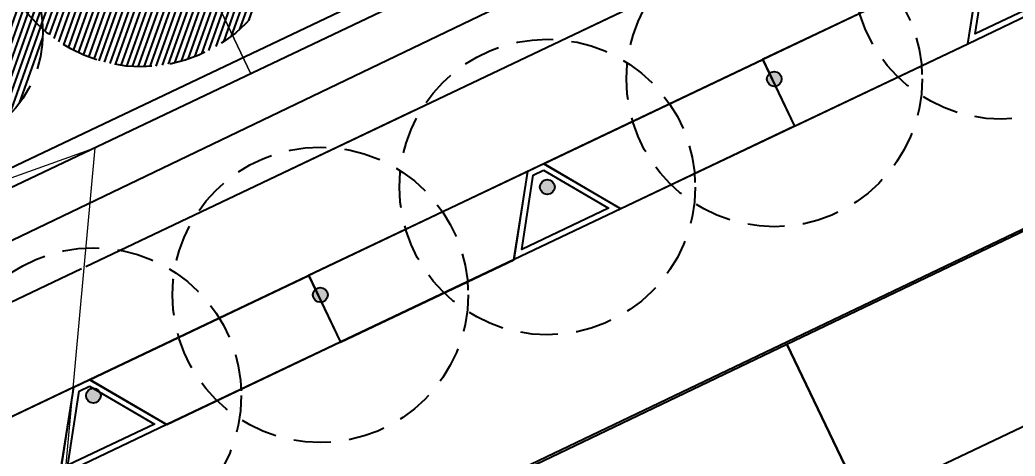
# Model space of a CAD drawing. Header units: metres. Extents: x -686 to 1359326, y 0 to 5497342.
# Drawn here: x 679985.18 to 680018.83, y 2748665.38 to 2748680.14 of the extents above; entities that cross this region are included whole.
import ezdxf
from ezdxf import colors
from ezdxf.entities.mleader import LeaderData, LeaderLine
from ezdxf.enums import TextEntityAlignment as Align
from ezdxf.math import Vec2, Vec3

# ---------------------------------------------------------------- set-up
doc = ezdxf.new("R2010")
doc.units = ezdxf.units.M
doc.header["$LTSCALE"] = 5
doc.linetypes.add('XREF_MON_EIT SUPPORT$0$LIM ACERAS$0$PHANTOM2', pattern=[1.25, 0.625, -0.125, 0.125, -0.125, 0.125, -0.125])
doc.linetypes.add('XREF_MON_SFT_SIDEWALK VEGETATION$0$HIDDEN', pattern=[0.375, 0.25, -0.125])
doc.layers.add('00-VIEWORT A1-250', color=7, linetype='Continuous', plot=False)
for name, color, linetype in [('00_XREF_MON_EIT SUPPORT', 7, 'Continuous'), ('00_XREF_MON_GENERAL LAYOUT', 7, 'Continuous'), ('00_XREF_MON_SHRUBS', 7, 'Continuous'), ('00_XREF_MON_TREES', 250, 'Continuous'), ('00_XREF_MON_URBAN CONTEXT', 7, 'Continuous'), ('XREF_MON_EIT SUPPORT$0$02-L-Material Change', 253, 'Continuous'), ('XREF_MON_EIT SUPPORT$0$02-L-Painted line', 254, 'Continuous'), ('XREF_MON_EIT SUPPORT$0$02-L-Parking', 252, 'Continuous'), ('XREF_MON_EIT SUPPORT$0$L-Eje directivo', 21, 'XREF_MON_EIT SUPPORT$0$LIM ACERAS$0$PHANTOM2'), ('XREF_MON_EIT SUPPORT$0$L-Límite Acera', 9, 'Continuous'), ('XREF_MON_EIT SUPPORT$0$L-Límite Parcela', 5, 'Continuous'), ('XREF_MON_GENERAL_LAYOUT$0$02-L-Plan Change', 8, 'Continuous'), ('XREF_MON_SFT_SIDEWALK VEGETATION$0$SL_TREE_CANOPY', 251, 'XREF_MON_SFT_SIDEWALK VEGETATION$0$HIDDEN'), ('XREF_MON_SFT_SIDEWALK VEGETATION$0$SL_TREE_HATCH_ACACIA_NILOTICA', 252, 'Continuous'), ('XREF_MON_SFT_SIDEWALK VEGETATION$0$SL_TREE_HATCH_ZIZIPHUS_SPINA', 252, 'Continuous'), ('XREF_MON_SFT_SIDEWALK VEGETATION$0$SL_TREE_LEGEND', 7, 'Continuous'), ('XREF_MON_SFT_SIDEWALK VEGETATION$0$SL_TREE_TRUNK', 251, 'Continuous'), ('XREF_MON_SFT_SIDEWALK VEGETATION$0$Trees_out_of_scope', 7, 'Continuous'), ('XREF_MON_URBAN CONTEXT$0$Parcel', 7, 'Continuous'), ('XREF_MON_URBAN CONTEXT$0$Streets', 7, 'Continuous'), ('XREF_MON_URBAN CONTEXT$0$XREF_MON_EIT SUPPORT', 7, 'Continuous')]:
    doc.layers.add(name, color=color, linetype=linetype)
doc.layers.add('XREF_MON_GENERAL_LAYOUT$0$02-L-Corbes de Nivell 0.50m', color=33, linetype='Continuous', lineweight=5)
doc.layers.add('XREF_MON_SFT_SHRUBS$0$00-Signage', color=7, linetype='Continuous', lineweight=0)
doc.layers.add('XREF_MON_SFT_SIDEWALK VEGETATION$0$SL_TREE_ACACIA_NILOTICA', color=7, linetype='Continuous', true_color=0x264d00)
doc.layers.add('XREF_MON_SFT_SIDEWALK VEGETATION$0$SL_TREE_ZIZIPHUS_SPINA', color=7, linetype='Continuous', true_color=0x9ec82d)
doc.layers.add('XREF_MON_SFT_TREES$0$00-GRID_PLANTATION', color=7, linetype='Continuous', lineweight=0, true_color=0xff9c7a)
doc.styles.add('XREF_MON_GENERAL_LAYOUT$0$Standard', font='arial.ttf')
doc.styles.add('XREF_MON_SFT_SHRUBS$0$TER-200', font='ARIALN.TTF', dxfattribs={"height": 1})
doc.styles.add('XREF_MON_SFT_SIDEWALK VEGETATION$0$TER-200', font='ARIALN.TTF', dxfattribs={"height": 1})
pattern_1 = [(45.00000000005231, (-3517286.112951742, -2971622.37730958), (-0.1325827270286417, 0.1325827270283996), [])]

# ---------------------------------------------------------------- blocks, each defined once
blk = doc.blocks.new('XREF_MON_GENERAL_LAYOUT')
at = {"layer": 'XREF_MON_GENERAL_LAYOUT$0$02-L-Corbes de Nivell 0.50m', "ltscale": 0.3}
for points in [[(680021.3309762111, 2748692.473655354), (679982.0757005402, 2748673.79412451), (679987.7156945987, 2748675.813529909)], [(679987.7156945987, 2748675.813529909), (679985.9873717312, 2748656.98057549)]]:
    blk.add_lwpolyline(points, dxfattribs=at)
at = {"layer": 'XREF_MON_GENERAL_LAYOUT$0$02-L-Plan Change'}
for p, q in [((680014.594185969, 2748689.267969521, -2.131492934417782e-09), (679946.0052827335, 2748656.629473297, 1.598355049041802e-05)), ((680014.8558522876, 2748688.728581885), (679946.2673788965, 2748656.089802642))]:
    blk.add_line(p, q, dxfattribs=at)
at = {"style": 'XREF_MON_GENERAL_LAYOUT$0$Standard'}
for tag, height, rotation, p in [('604,00', 1, 330.2642936667779, (679905.770310239, 2748776.557787406)), ('603,00', 1, 330.2642936667779, (679901.860927013, 2748753.477248972)), ('600,00', 1, 133.8259836638873, (679944.5968217494, 2748745.152639077)), ('602,00', 1, 330.2642936667779, (679883.3191980837, 2748738.726865312)), ('601,00', 1, 117.8905743169221, (679920.9720408977, 2748732.870057053)), ('601,00', 1, 330.2642936667779, (679864.7774691544, 2748723.976481652)), ('600,00', 1, 40.88332108062335, (679777.4053656742, 2748705.443575754, 1.169999999973397)), ('602,00', 1, 330.2642936667779, (679941.2749349186, 2748705.483031567)), ('601,00', 1, 40.88332108062335, (679701.7983696235, 2748703.888586182, 1.169999999973397)), ('598,00', 0.9999999999999999, 62.09100844466732, (679810.2666232066, 2748702.618736548)), ('600,00', 1, 330.2642936667779, (679877.7814736818, 2748691.131234986)), ('600,00', 0.9999999999999999, 19.55108886768879, (679920.4438211058, 2748685.495504646)), ('601,00', 1, 330.2642936667779, (679934.8129193163, 2748683.803636156)), ('599,00', 1, 330.2642936667779, (679854.5671008349, 2748679.061113989)), ('600,00', 1, 88.39282059591216, (679743.9134691327, 2748675.571576328)), ('599,00', 0.9999999999999998, 20.60862043003912, (679924.2598928241, 2748675.216416284)), ('601,00', 1, 88.39282059591216, (679728.0345944045, 2748671.317844195, -2)), ('602,00', 1, 88.39282059591216, (679711.8257639392, 2748665.966083916, -1)), ('603,00', 1, 88.39282059591216, (679695.6151318625, 2748660.611015213)), ('599,00', 1, 40.88332108062335, (679788.8072719976, 2748655.829159783, 1.169999999973397)), ('601,00', 1, 40.88332108062335, (679627.6123405045, 2748644.602575284, 1.169999999973397)), ('603,00', 0.9999999999999999, 41.70580600405471, (679702.4989019763, 2748628.484392532, 1.169999999925494)), ('600,00', 1, 40.88332108062335, (679645.924961585, 2748597.926138933, 1.169999999973397)), ('599,00', 1, 34.22767859632935, (679673.5743901337, 2748555.136007577, 5.33999999991769))]:
    blk.add_attdef(tag, text='', height=height, rotation=rotation, dxfattribs=at).set_placement(p, align=Align.MIDDLE)
at = {"ltscale": 0.3, "style": 'XREF_MON_GENERAL_LAYOUT$0$Standard'}
for tag, height, rotation, p in [('603,50', 1, 330.2642936667779, (679911.500620042, 2748760.570188188)), ('602,50', 1, 330.2642936667779, (679892.8646878856, 2748745.846442295)), ('600,50', 1, 133.8259836638873, (679933.0482653556, 2748738.729379551)), ('601,50', 1, 330.2642936667779, (679873.5807466183, 2748731.671495228)), ('601,50', 0.9999999999999999, 101.285674792814, (679909.5220062692, 2748726.945334854)), ('602,50', 1, 330.2642936667779, (679948.6248547818, 2748713.859774644)), ('600,50', 1, 39.60595393010205, (679743.242567131, 2748706.971262414)), ('600,50', 1, 330.2642936667779, (679880.2659989139, 2748702.726026631)), ('600,50', 0.9999999999999999, 17.35374479888441, (679917.6150982407, 2748690.553931213)), ('599,50', 1, 330.2642936667779, (679867.1974978975, 2748684.716235158)), ('599,50', 0.9999999999999999, 18.89438680505554, (679921.7103896159, 2748680.578430657)), ('599,50', 1, 39.60595393010205, (679778.9914550197, 2748677.241243556)), ('600,50', 1, 88.39282059591216, (679735.9248694875, 2748673.586085743)), ('601,50', 1, 88.39282059591216, (679719.9062925801, 2748668.580993867)), ('602,50', 1, 88.39282059591216, (679703.4737899266, 2748663.451811911)), ('598,50', 1, 330.2642936667779, (679861.7651457089, 2748662.396830559)), ('601,50', 1, 39.60595393010205, (679610.5132742386, 2748662.061190253)), ('600,00', 0.9999999999999999, 41.70580600405471, (679752.30764285, 2748637.685423907)), ('601,00', 0.9999999999999999, 41.70580600405471, (679736.0440844187, 2748634.537594622)), ('599,00', 0.9999999999999999, 35.08346035422691, (679763.0433427037, 2748634.41500971, 1.169999999925494)), ('602,00', 0.9999999999999999, 41.70580600405471, (679720.1743132578, 2748633.095905716, 1.169999999925494)), ('600,00', 0.9999999999999999, 35.08346035422691, (679747.0628417195, 2748629.903108784, 1.169999999925494)), ('601,00', 0.9999999999999999, 35.08346035422691, (679731.2455695962, 2748625.23889635, 1.169999999925494)), ('600,50', 1, 39.60595393010205, (679636.919713499, 2748621.33866227)), ('602,00', 0.9999999999999999, 35.08346035422691, (679715.3997742002, 2748620.639385471, 1.169999999925494)), ('599,50', 1, 28.76039513677905, (679659.4816038228, 2748574.323313434))]:
    blk.add_attdef(tag, text='', height=height, rotation=rotation, dxfattribs=at).set_placement(p, align=Align.MIDDLE)
blk = doc.blocks.new('XREF_MON_EIT SUPPORT$0$parking cada 2')
at = {"layer": 'XREF_MON_EIT SUPPORT$0$02-L-Parking', "color": 254}
for points in [[(679765.5123065282, 2748757.786415329), (679768.1293789488, 2748756.263031906), (679760.716861614, 2748752.736295719), (679759.6467475942, 2748754.995692824), (679765.5122982124, 2748757.786420169)], [(679753.7813785765, 2748752.204571188), (679753.3126710895, 2748749.212903024), (679760.7249484209, 2748752.740143606), (679759.6467475944, 2748754.995692824), (679753.7813800658, 2748752.204580694)]]:
    blk.add_lwpolyline(points, dxfattribs=at)
blk = doc.blocks.new('XREF_MON_EIT SUPPORT$0$ALCORQUE 1')
at = {"layer": 'XREF_MON_EIT SUPPORT$0$02-L-Material Change', "color": 254, "ltscale": 7}
for points in [[(653000.384122468, 2717156.981504547), (652998.8698219986, 2717159.598161592), (653002.8592980041, 2717159.308198461), (653000.9825435927, 2717156.938010097)], [(653000.5042015815, 2717157.173304528), (652999.2321891873, 2717159.371296445), (653002.4679345, 2717159.136115975), (653000.8914607947, 2717157.14515775)]]:
    blk.add_lwpolyline(points, close=True, dxfattribs=at)
blk = doc.blocks.new('XREF_MON_EIT SUPPORT$0$ALCORQUE 2')
at = {"layer": 'XREF_MON_EIT SUPPORT$0$02-L-Material Change', "color": 254, "ltscale": 7}
for points in [[(653177.5542941114, 2717293.445126073), (653176.4188951496, 2717295.67242695), (653173.8187238327, 2717294.346951867), (653176.4764821143, 2717292.895695758)], [(653177.2852781244, 2717293.532478226), (653176.3315429963, 2717295.403410963), (653174.2471732731, 2717294.340873232), (653176.4796902298, 2717293.1218181)]]:
    blk.add_lwpolyline(points, close=True, dxfattribs=at)
blk = doc.blocks.new('XREF_MON_EIT SUPPORT')
at = {"layer": 'XREF_MON_EIT SUPPORT$0$L-Eje directivo', "color": 32, "ltscale": 10}
blk.add_line((680128.4989099756, 2748738.930631768), (679429.1983649284, 2748406.157711191), dxfattribs=at)
blk.add_lwpolyline([(679594.4944364354, 2748669.760845549), (679960.6510241738, 2748844.00181334), (680032.4099104856, 2748693.205203378), (679666.2523477412, 2748518.963495133), (679594.4934041499, 2748669.760354322)], dxfattribs=at)
at = {"layer": 'XREF_MON_EIT SUPPORT$0$L-Límite Acera', "color": 254}
for p, q in [((680017.22836868, 2748679.325179028), (680005.5030889894, 2748673.753592198)), ((680001.8915327454, 2748672.034098403), (679990.151341466, 2748666.446938859))]:
    blk.add_line(p, q, dxfattribs=at)
at = {"layer": 'XREF_MON_EIT SUPPORT$0$L-Límite Acera'}
blk.add_lwpolyline([(680047.8561885814, 2748696.679469883), (679844.5162649591, 2748599.91711084, 0.4422188984430337), (679839.6294810534, 2748586.902607119)], format="xyb", dxfattribs=at)
at = {"layer": 'XREF_MON_EIT SUPPORT$0$L-Límite Parcela', "ltscale": 10}
blk.add_lwpolyline([(679847.7921001116, 2748591.15735669), (680119.3403654696, 2748721.014393318)], dxfattribs=at)
at = {"layer": 'XREF_MON_EIT SUPPORT$0$02-L-Material Change', "color": 254, "xscale": -1, "rotation": 232.4592640808437}
blk.add_blockref('XREF_MON_EIT SUPPORT$0$ALCORQUE 2', (-1872576.041391488, 3886480.80374106), dxfattribs=at)
at = {"layer": 'XREF_MON_EIT SUPPORT$0$02-L-Material Change', "color": 254, "rotation": 209.6165938637219}
for p in [(-95111.79396159353, 5433549.352513584), (-95127.14570911694, 5433542.045860245)]:
    blk.add_blockref('XREF_MON_EIT SUPPORT$0$ALCORQUE 1', p, dxfattribs=at)
at = {"layer": 'XREF_MON_EIT SUPPORT$0$02-L-Painted line', "rotation": 180}
for p in [(1359771.015568217, 5497431.53667524), (1359755.663820694, 5497424.2300219), (1359740.312751349, 5497416.926278342)]:
    blk.add_blockref('XREF_MON_EIT SUPPORT$0$parking cada 2', p, dxfattribs=at)
blk = doc.blocks.new('XREF_MON_URBAN CONTEXT')
at = {"layer": 'XREF_MON_URBAN CONTEXT$0$Parcel'}
for points in [[(680042.1144489454, 2748650.756995703), (680024.0772625782, 2748642.116257835), (680011.1164111425, 2748669.172344039), (680029.1536635916, 2748677.812669633), (680042.1144489454, 2748650.756995703)], [(680024.0772625782, 2748642.116257835), (680006.0396861071, 2748633.475938736), (679993.079232172, 2748660.531745869), (680011.1164111425, 2748669.172344039), (680024.0772625782, 2748642.116257835)]]:
    blk.add_lwpolyline(points, close=True, dxfattribs=at)
at = {"layer": 'XREF_MON_URBAN CONTEXT$0$Streets'}
blk.add_lwpolyline([(679419.2885999996, 2748401.1395), (679493.3691999997, 2748436.7054), (679579.8354000003, 2748478.217900001), (679668.0080000005, 2748520.5495), (679752.8272000003, 2748561.2711), (679827.3162000002, 2748597.033199999), (680028.8271000003, 2748693.778200001), (680121.2297, 2748738.140499999), (680121.2629000004, 2748738.156300001)], dxfattribs=at)
at = {"layer": 'XREF_MON_URBAN CONTEXT$0$XREF_MON_EIT SUPPORT'}
blk.add_blockref('XREF_MON_EIT SUPPORT', (0, 0), dxfattribs=at)
blk = doc.blocks.new('XREF_MON_SFT_TREES')
at = {"layer": 'XREF_MON_SFT_TREES$0$00-GRID_PLANTATION'}
for points in [[(679988.6897161392, 2748687.347736511), (679997.7194955777, 2748691.644605522), (680002.0163645883, 2748682.614826083), (679992.9865851499, 2748678.317957073)], [(679979.6599367016, 2748683.050867499), (679988.68971614, 2748687.34773651), (679992.9865851507, 2748678.317957072), (679983.956805712, 2748674.02108806)]]:
    blk.add_lwpolyline(points, close=True, dxfattribs=at)
blk = doc.blocks.new('XREF_MON_SFT_SIDEWALK VEGETATION$0$Ziziphus_spina_christi')
at = {"layer": 'XREF_MON_SFT_SIDEWALK VEGETATION$0$SL_TREE_HATCH_ZIZIPHUS_SPINA'}
h = blk.add_hatch(dxfattribs=at)
h.set_pattern_fill('ANSI31', color=256, scale=1.500002325601151, angle=5.233920783816363e-11)
h.set_pattern_definition(pattern_1)
edge = h.paths.add_edge_path()
edge.add_arc((-6.661338147750939e-16, -8.881784197001252e-16), 5.000000000000001, 0, 360)
at = {"layer": 'XREF_MON_SFT_SIDEWALK VEGETATION$0$SL_TREE_TRUNK'}
h = blk.add_hatch(color=256, dxfattribs=at)
h.dxf.hatch_style = 1
edge = h.paths.add_edge_path()
edge.add_arc((0, 0), 0.2500003876001918, 0, 360)
at = {"layer": 'XREF_MON_SFT_SIDEWALK VEGETATION$0$SL_TREE_CANOPY', "linetype": 'XREF_MON_SFT_SIDEWALK VEGETATION$0$HIDDEN'}
blk.add_circle((0, 0), 5, dxfattribs=at)
at = {"layer": 'XREF_MON_SFT_SIDEWALK VEGETATION$0$SL_TREE_TRUNK'}
blk.add_circle((0, 0), 0.2500003876001918, dxfattribs=at)
at = {"layer": 'XREF_MON_SFT_SIDEWALK VEGETATION$0$SL_TREE_LEGEND', "insert": (-1.138389419630528, -0.8359255273324138), "char_height": 1, "attachment_point": 1, "style": 'XREF_MON_SFT_SIDEWALK VEGETATION$0$TER-200'}
blk.add_mtext_dynamic_manual_height_columns('ZIZ.B', width=38.77952334683659, gutter_width=12.5, heights=[0], dxfattribs=at)
blk = doc.blocks.new('XREF_MON_SFT_SIDEWALK VEGETATION$0$trees_outofboundaries')
at = {"layer": 'XREF_MON_SFT_SIDEWALK VEGETATION$0$SL_TREE_TRUNK'}
h = blk.add_hatch(color=256, dxfattribs=at)
h.dxf.hatch_style = 1
edge = h.paths.add_edge_path()
edge.add_arc((0, 0), 0.2500003876001918, 0, 360)
at = {"layer": 'XREF_MON_SFT_SIDEWALK VEGETATION$0$SL_TREE_CANOPY', "linetype": 'XREF_MON_SFT_SIDEWALK VEGETATION$0$HIDDEN'}
blk.add_circle((0, 0), 5, dxfattribs=at)
at = {"layer": 'XREF_MON_SFT_SIDEWALK VEGETATION$0$SL_TREE_TRUNK'}
blk.add_circle((0, 0), 0.2500003876001918, dxfattribs=at)
blk = doc.blocks.new('XREF_MON_SFT_SIDEWALK VEGETATION$0$Acacia_nilotica')
at = {"layer": 'XREF_MON_SFT_SIDEWALK VEGETATION$0$SL_TREE_HATCH_ACACIA_NILOTICA'}
h = blk.add_hatch(dxfattribs=at)
h.set_pattern_fill('ANSI31', color=256, scale=1.500002325601151, angle=5.233920783816363e-11)
h.set_pattern_definition(pattern_1)
edge = h.paths.add_edge_path()
edge.add_arc((-6.661338147750939e-16, -8.881784197001252e-16), 3.999999999999999, 0, 360)
at = {"layer": 'XREF_MON_SFT_SIDEWALK VEGETATION$0$SL_TREE_TRUNK'}
h = blk.add_hatch(color=256, dxfattribs=at)
h.dxf.hatch_style = 1
edge = h.paths.add_edge_path()
edge.add_arc((0, 0), 0.2500003876001918, 0, 360)
at = {"layer": 'XREF_MON_SFT_SIDEWALK VEGETATION$0$SL_TREE_CANOPY', "linetype": 'XREF_MON_SFT_SIDEWALK VEGETATION$0$HIDDEN'}
blk.add_circle((0, 0), 4, dxfattribs=at)
at = {"layer": 'XREF_MON_SFT_SIDEWALK VEGETATION$0$SL_TREE_TRUNK'}
blk.add_circle((0, 0), 0.2500003876001918, dxfattribs=at)
at = {"layer": 'XREF_MON_SFT_SIDEWALK VEGETATION$0$SL_TREE_LEGEND', "insert": (-1.163473651278764, -0.8530613644979894), "char_height": 1, "attachment_point": 1, "style": 'XREF_MON_SFT_SIDEWALK VEGETATION$0$TER-200'}
blk.add_mtext_dynamic_manual_height_columns('ANI.B', width=38.77952334683659, gutter_width=12.5, heights=[0], dxfattribs=at)
blk = doc.blocks.new('XREF_MON_SFT_SIDEWALK VEGETATION')
at = {"layer": 'XREF_MON_SFT_SIDEWALK VEGETATION$0$SL_TREE_ACACIA_NILOTICA', "rotation": 25.44812939262281}
blk.add_blockref('XREF_MON_SFT_SIDEWALK VEGETATION$0$Acacia_nilotica', (679981.9547837499, 2748679.713815461), dxfattribs=at)
at = {"layer": 'XREF_MON_SFT_SIDEWALK VEGETATION$0$SL_TREE_ZIZIPHUS_SPINA', "rotation": 25.44812939262281}
blk.add_blockref('XREF_MON_SFT_SIDEWALK VEGETATION$0$Ziziphus_spina_christi', (679989.2830127932, 2748683.555404917), dxfattribs=at)
at = {"layer": 'XREF_MON_SFT_SIDEWALK VEGETATION$0$Trees_out_of_scope'}
for p in [(680018.3668914104, 2748681.784407908), (680010.6866160796, 2748678.142434762), (680003.0129463729, 2748674.486579429), (679995.3359963582, 2748670.837617845), (679987.6639728294, 2748667.428303364)]:
    blk.add_blockref('XREF_MON_SFT_SIDEWALK VEGETATION$0$trees_outofboundaries', p, dxfattribs=at)
blk = doc.blocks.new('XREF_MON_SFT_SHRUBS')
at = {"layer": 'XREF_MON_SFT_SHRUBS$0$00-Signage'}
ml = blk.add_multileader_mtext('Standard', dxfattribs=at)
ml.set_content('56-STI', color=256, style='XREF_MON_SFT_SHRUBS$0$TER-200')
ml.set_leader_properties(color=256)
ml.build(insert=Vec2(0, 0))
ml.multileader.update_dxf_attribs({"text_left_attachment_type": 2, "dogleg_length": 0.15, "arrow_head_size": 0.05})
ctx = ml.context
ctx.base_point, ctx.char_height, ctx.arrow_head_size, ctx.landing_gap_size, ctx.plane_origin, ctx.plane_x_axis, ctx.plane_y_axis = Vec3(1359324.784299112, 5497340.857838331), 0.5, 0.05, 0.09000000000000001, Vec3(1359310.258137395, 5497335.529856739), Vec3(0.9018627925046974, 0.4320225729005712), Vec3(-0.4320225729005712, 0.9018627925046974)
ctx.left_attachment = 2
notes = []
notes.append((ctx, [(0, (0, 0, 0), (0, 0), (1, 0), 1, [])]))
ctx.mtext.insert, ctx.mtext.text_direction, ctx.mtext.rotation, ctx.mtext.width, ctx.mtext.defined_height, ctx.mtext.flow_direction = Vec3(1359324.753703762, 5497341.130029683), Vec3(0.9018627925046974, 0.4320225729005713), 0.4467342368774118, 0.5535869862902365, 0.1552189861971758, 5
for ctx, leaders in notes:
    for number, flags, end, landing, length, lines in leaders:
        leader = LeaderData()
        leader.index, (leader.has_last_leader_line, leader.has_dogleg_vector, leader.attachment_direction) = number, flags
        leader.last_leader_point, leader.dogleg_vector, leader.dogleg_length = Vec3(end), Vec3(landing), length
        for number, points, colour, breaks in lines:
            line = LeaderLine()
            line.index, line.vertices, line.color, line.breaks = number, Vec3.list(points), colors.encode_raw_color(colour), breaks
            leader.lines.append(line)
        ctx.leaders.append(leader)

msp = doc.modelspace()

# ---------------------------------------------------------------- linework, layer by layer
at = {"layer": '00-VIEWORT A1-250', "color": 3}
msp.add_lwpolyline([(679903.3408551274, 2748611.294234752), (679842.7569059364, 2748738.607538429), (679996.4850874313, 2748811.761404269), (680057.0690366223, 2748684.448100591)], close=True, dxfattribs=at)

# ---------------------------------------------------------------- block references
at = {"layer": '00_XREF_MON_EIT SUPPORT'}
msp.add_blockref('XREF_MON_EIT SUPPORT', (0, 0), dxfattribs=at)
at = {"layer": '00_XREF_MON_GENERAL LAYOUT'}
msp.add_blockref('XREF_MON_GENERAL_LAYOUT', (0, 0), dxfattribs=at)
msp.add_blockref('XREF_MON_GENERAL_LAYOUT', (0, 0), dxfattribs=at)
at = {"layer": '00_XREF_MON_URBAN CONTEXT'}
msp.add_blockref('XREF_MON_URBAN CONTEXT', (0, 0), dxfattribs=at)

# ---------------------------------------------------------------- next in the draw order: block references
at = {"layer": '00_XREF_MON_TREES'}
msp.add_blockref('XREF_MON_SFT_TREES', (0, 0), dxfattribs=at)

# ---------------------------------------------------------------- next in the draw order: block references
at = {"layer": '00_XREF_MON_SHRUBS'}
msp.add_blockref('XREF_MON_SFT_SHRUBS', (0, 0), dxfattribs=at)
at = {"layer": '00_XREF_MON_TREES'}
msp.add_blockref('XREF_MON_SFT_SIDEWALK VEGETATION', (0, 0), dxfattribs=at)

doc.saveas('drawing.dxf')
